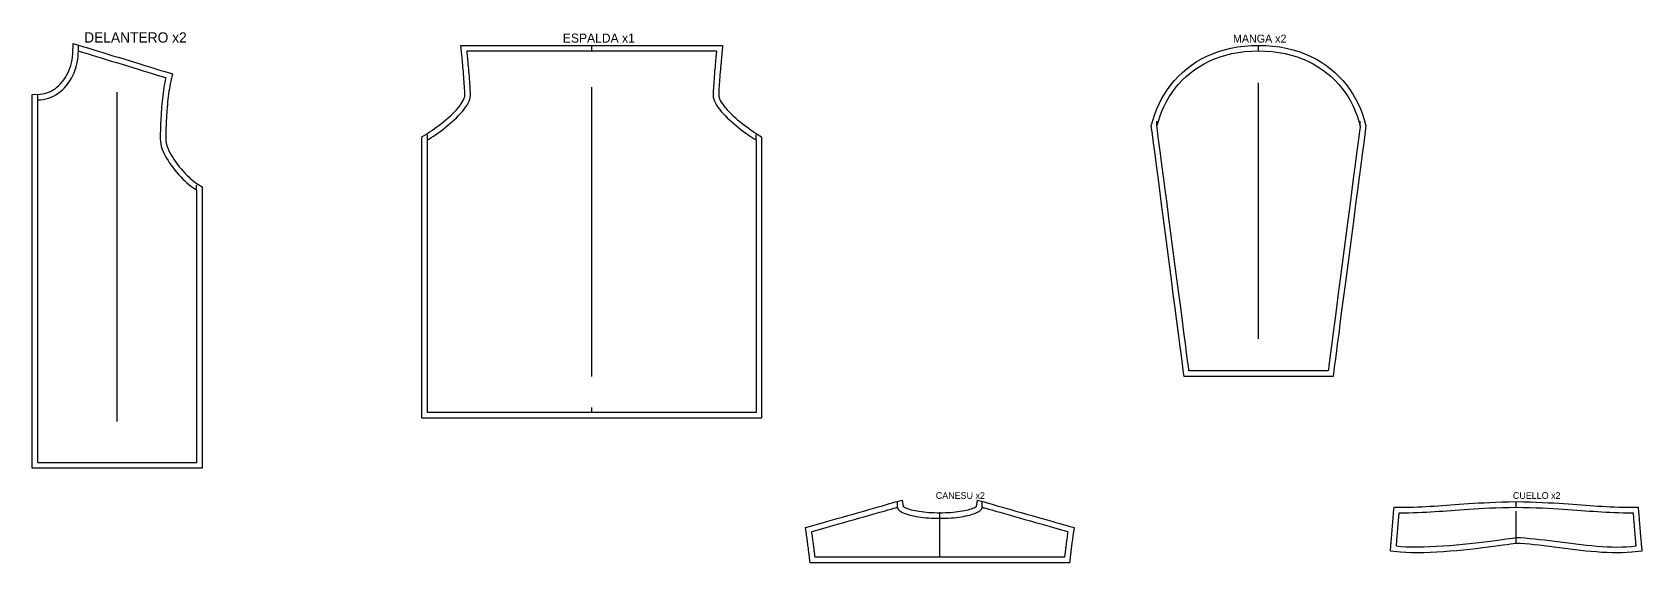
# Model space of a CAD drawing. Header units: centimetres. Extents: x -1 to 554, y -148 to 3.
# Drawn here: x -1 to 288.1, y -92 to 3.4 of the extents above; entities that cross this region are included whole.
import ezdxf

# ---------------------------------------------------------------- set-up
doc = ezdxf.new("R2010")
doc.units = ezdxf.units.CM
for name, color, linetype in [('15_SeamAllowance', 4, 'CONTINUOUS'), ('1_Boundary', 7, 'CONTINUOUS'), ('4_Notch', 1, 'CONTINUOUS'), ('5_Grainline', 3, 'CONTINUOUS'), ('8_Text', 7, 'CONTINUOUS')]:
    doc.layers.add(name, color=color, linetype=linetype)

msp = doc.modelspace()

# ---------------------------------------------------------------- linework, layer by layer
at = {"layer": '15_SeamAllowance'}
for points in [[(-1, -7.8401), (0.4161, -7.7821), (0.8246, -7.7317), (1.2255, -7.649), (1.6185, -7.5348), (2.0031, -7.3899), (2.3786, -7.2148), (2.7442, -7.0104), (3.099, -6.7773), (3.4417, -6.5165), (3.7713, -6.2287), (4.0863, -5.9148), (4.3857, -5.5761), (4.6681, -5.2135), (4.9321, -4.8282), (5.1767, -4.4213), (5.4003, -3.9943), (5.602, -3.5482), (5.7805, -3.0844), (5.9345, -2.6041), (6.063, -2.1086), (6.1649, -1.5993), (6.239, -1.0772), (6.2843, -0.5438), (6.3374, 1.34), (7.6719, 0.932), (7.9013, 0.8619), (8.267, 0.7501), (8.7553, 0.6007), (9.3527, 0.4181), (10.0455, 0.2063), (10.82, -0.0305), (11.6627, -0.2881), (12.56, -0.5624), (13.498, -0.8493), (14.4634, -1.1444), (15.4424, -1.4437), (16.4214, -1.743), (17.3867, -2.0381), (18.3248, -2.3249), (19.222, -2.5993), (20.0647, -2.8569), (20.8392, -3.0937), (21.532, -3.3055), (22.1294, -3.4881), (22.6178, -3.6374), (22.9835, -3.7493), (23.2129, -3.8194), (24.1738, -4.1132), (23.8819, -5.4481), (23.7944, -5.885), (23.7123, -6.3325), (23.6354, -6.7891), (23.5638, -7.2536), (23.4972, -7.7247), (23.4356, -8.2011), (23.3789, -8.6815), (23.3268, -9.1648), (23.2792, -9.6495), (23.2361, -10.1346), (23.1971, -10.6187), (23.1622, -11.1006), (23.1312, -11.5792), (23.104, -12.0531), (23.0804, -12.5212), (23.0601, -12.9823), (23.0432, -13.435), (23.0293, -13.8783), (23.0183, -14.3109), (23.01, -14.7316), (23.0043, -15.1392), (23.0011, -15.5324), (23.0001, -15.8847), (23.0165, -16.1918), (23.0629, -16.5011), (23.142, -16.8365), (23.2534, -17.1938), (23.3962, -17.569), (23.5687, -17.9581), (23.769, -18.3579), (23.9948, -18.7649), (24.2439, -19.1763), (24.5138, -19.5891), (24.802, -20.0008), (25.106, -20.4087), (25.4232, -20.8105), (25.7511, -21.2036), (26.0872, -21.5857), (26.4287, -21.9544), (26.7729, -22.3075), (27.1173, -22.6425), (27.4589, -22.9572), (27.7948, -23.2493), (28.1218, -23.5162), (28.4367, -23.7555), (28.7354, -23.9648), (29.5, -24.4506), (29.5, -25.2481), (29.5, -25.9641), (29.5, -27.1055), (29.5, -28.6296), (29.5, -30.4941), (29.5, -32.6563), (29.5, -35.0736), (29.5, -37.7037), (29.5, -40.5039), (29.5, -43.4317), (29.5, -46.4446), (29.5, -49.5), (29.5, -52.5554), (29.5, -55.5683), (29.5, -58.4961), (29.5, -61.2963), (29.5, -63.9264), (29.5, -66.3438), (29.5, -68.5059), (29.5, -70.3704), (29.5, -71.8945), (29.5, -73.0359), (29.5, -73.7519), (29.5, -75), (28.3557, -75), (27.9392, -75), (27.2754, -75), (26.3889, -75), (25.3045, -75), (24.0469, -75), (22.6408, -75), (21.1111, -75), (19.4824, -75), (17.7795, -75), (16.0271, -75), (14.25, -75), (12.4729, -75), (10.7205, -75), (9.0176, -75), (7.3889, -75), (5.8592, -75), (4.4531, -75), (3.1955, -75), (2.1111, -75), (1.2246, -75), (0.5608, -75), (0.1443, -75), (-1, -75), (-1, -73.6698), (-1, -72.7171), (-1, -71.1984), (-1, -69.1704), (-1, -66.6895), (-1, -63.8125), (-1, -60.5959), (-1, -57.0963), (-1, -53.3703), (-1, -49.4745), (-1, -45.4656), (-1, -41.4), (-1, -37.3344), (-1, -33.3255), (-1, -29.4297), (-1, -25.7037), (-1, -22.2041), (-1, -18.9875), (-1, -16.1105), (-1, -13.6296), (-1, -11.6016), (-1, -10.0829), (-1, -9.1302)], [(99.5, 1), (99.6134, 1), (99.9407, 1), (100.4625, 1), (101.1593, 1), (102.0116, 1), (103, 1), (104.1051, 1), (105.3074, 1), (106.5875, 1), (107.9259, 1), (109.3032, 1), (110.7, 1), (112.0968, 1), (113.4741, 1), (114.8125, 1), (116.0926, 1), (117.2949, 1), (118.4, 1), (119.3884, 1), (120.2407, 1), (120.9375, 1), (121.4593, 1), (121.7866, 1), (123.0045, 1), (122.8921, -0.1292), (122.8834, -0.2172), (122.8695, -0.3589), (122.8509, -0.55), (122.8282, -0.7862), (122.8018, -1.063), (122.7723, -1.3763), (122.7402, -1.7215), (122.7061, -2.0944), (122.6703, -2.4906), (122.6336, -2.9057), (122.5964, -3.3354), (122.5591, -3.7752), (122.5224, -4.2208), (122.4868, -4.6678), (122.4528, -5.1117), (122.4208, -5.5482), (122.3915, -5.9726), (122.3654, -6.3805), (122.343, -6.7672), (122.3247, -7.1278), (122.3112, -7.4572), (122.3029, -7.7498), (122.3005, -7.9643), (122.3171, -8.1652), (122.3647, -8.3709), (122.453, -8.6162), (122.5842, -8.8939), (122.7577, -9.1972), (122.9711, -9.52), (123.2212, -9.8577), (123.5044, -10.2059), (123.8171, -10.5615), (124.1554, -10.9212), (124.5156, -11.2826), (124.8939, -11.643), (125.2867, -12.0004), (125.6903, -12.3524), (126.1011, -12.697), (126.5153, -13.0323), (126.9293, -13.3562), (127.3397, -13.6668), (127.7425, -13.9622), (128.1343, -14.2404), (128.5113, -14.4996), (128.8697, -14.7376), (129.2054, -14.9526), (130, -15.4407), (130, -16.2481), (130, -16.9641), (130, -18.1055), (130, -19.6296), (130, -21.4941), (130, -23.6563), (130, -26.0736), (130, -28.7037), (130, -31.5039), (130, -34.4317), (130, -37.4446), (130, -40.5), (130, -43.5554), (130, -46.5683), (130, -49.4961), (130, -52.2963), (130, -54.9264), (130, -57.3438), (130, -59.5059), (130, -61.3704), (130, -62.8945), (130, -64.0359), (130, -64.7519), (130, -66), (128.8506, -66), (128.4196, -66), (127.7324, -66), (126.8148, -66), (125.6923, -66), (124.3906, -66), (122.9353, -66), (121.3519, -66), (119.666, -66), (117.9034, -66), (116.0895, -66), (114.25, -66), (112.4105, -66), (110.5966, -66), (108.834, -66), (107.1481, -66), (105.5647, -66), (104.1094, -66), (102.8077, -66), (101.6852, -66), (100.7676, -66), (100.0804, -66), (99.6494, -66), (99.5, -66), (99.3506, -66), (98.9196, -66), (98.2324, -66), (97.3148, -66), (96.1923, -66), (94.8906, -66), (93.4353, -66), (91.8519, -66), (90.166, -66), (88.4034, -66), (86.5895, -66), (84.75, -66), (82.9105, -66), (81.0966, -66), (79.334, -66), (77.6481, -66), (76.0647, -66), (74.6094, -66), (73.3077, -66), (72.1852, -66), (71.2676, -66), (70.5804, -66), (70.1494, -66), (69, -66), (69, -64.7519), (69, -64.0359), (69, -62.8945), (69, -61.3704), (69, -59.5059), (69, -57.3438), (69, -54.9264), (69, -52.2963), (69, -49.4961), (69, -46.5683), (69, -43.5554), (69, -40.5), (69, -37.4446), (69, -34.4317), (69, -31.5039), (69, -28.7037), (69, -26.0736), (69, -23.6563), (69, -21.4941), (69, -19.6296), (69, -18.1055), (69, -16.9641), (69, -16.2481), (69, -15.4407), (69.7946, -14.9526), (70.1303, -14.7376), (70.4887, -14.4996), (70.8657, -14.2404), (71.2575, -13.9622), (71.6603, -13.6668), (72.0707, -13.3562), (72.4847, -13.0323), (72.8989, -12.697), (73.3097, -12.3524), (73.7133, -12.0004), (74.1061, -11.643), (74.4844, -11.2826), (74.8446, -10.9212), (75.1829, -10.5615), (75.4956, -10.2059), (75.7788, -9.8577), (76.0289, -9.52), (76.2423, -9.1972), (76.4158, -8.8939), (76.547, -8.6162), (76.6353, -8.3709), (76.6829, -8.1652), (76.6995, -7.9643), (76.6971, -7.7498), (76.6888, -7.4572), (76.6753, -7.1278), (76.657, -6.7672), (76.6346, -6.3805), (76.6085, -5.9726), (76.5792, -5.5482), (76.5472, -5.1117), (76.5132, -4.6678), (76.4776, -4.2208), (76.4409, -3.7752), (76.4036, -3.3354), (76.3664, -2.9057), (76.3297, -2.4906), (76.2939, -2.0944), (76.2598, -1.7215), (76.2277, -1.3763), (76.1982, -1.063), (76.1718, -0.7862), (76.1491, -0.55), (76.1305, -0.3589), (76.1166, -0.2172), (76.1079, -0.1292), (75.9955, 1), (77.2134, 1), (77.5407, 1), (78.0625, 1), (78.7593, 1), (79.6116, 1), (80.6, 1), (81.7051, 1), (82.9074, 1), (84.1875, 1), (85.5259, 1), (86.9032, 1), (88.3, 1), (89.6968, 1), (91.0741, 1), (92.4125, 1), (93.6926, 1), (94.8949, 1), (96, 1), (96.9884, 1), (97.8407, 1), (98.5375, 1), (99.0593, 1), (99.3866, 1)], [(219.25, 1.0003), (220.5571, 0.9677), (221.8235, 0.8711), (223.0489, 0.7124), (224.2329, 0.4934), (225.3749, 0.216), (226.4745, -0.1178), (227.531, -0.5061), (228.5439, -0.9466), (229.5127, -1.4374), (230.4367, -1.9763), (231.3155, -2.5609), (232.1486, -3.189), (232.9356, -3.8584), (233.676, -4.5665), (234.3696, -5.3112), (235.016, -6.0901), (235.6151, -6.9008), (236.1667, -7.741), (236.6706, -8.6084), (237.1267, -9.5008), (237.5349, -10.4159), (237.8951, -11.3515), (238.2073, -12.3055), (238.5176, -13.4451), (238.4624, -13.8666), (238.3784, -14.5094), (238.2445, -15.5339), (238.0656, -16.9021), (237.8469, -18.5757), (237.5931, -20.5167), (237.3095, -22.6867), (237.0008, -25.0476), (236.6722, -27.5613), (236.3287, -30.1895), (235.9751, -32.894), (235.6166, -35.6368), (235.258, -38.3795), (234.9045, -41.0841), (234.5609, -43.7123), (234.2323, -46.2259), (233.9237, -48.5868), (233.64, -50.7569), (233.3863, -52.6978), (233.1675, -54.3714), (232.9886, -55.7396), (232.8547, -56.7642), (232.7707, -57.4069), (232.6278, -58.5), (231.6234, -58.5), (231.2581, -58.5), (230.6758, -58.5), (229.8981, -58.5), (228.9469, -58.5), (227.8438, -58.5), (226.6104, -58.5), (225.2685, -58.5), (223.8398, -58.5), (222.3461, -58.5), (220.8089, -58.5), (219.25, -58.5), (217.6911, -58.5), (216.1539, -58.5), (214.6602, -58.5), (213.2315, -58.5), (211.8896, -58.5), (210.6563, -58.5), (209.5531, -58.5), (208.6019, -58.5), (207.8242, -58.5), (207.2419, -58.5), (206.8766, -58.5), (205.8722, -58.5), (205.7293, -57.4069), (205.6453, -56.7642), (205.5114, -55.7396), (205.3325, -54.3714), (205.1137, -52.6978), (204.86, -50.7569), (204.5763, -48.5868), (204.2677, -46.2259), (203.9391, -43.7123), (203.5955, -41.0841), (203.242, -38.3795), (202.8834, -35.6368), (202.5249, -32.894), (202.1713, -30.1895), (201.8278, -27.5613), (201.4992, -25.0476), (201.1905, -22.6867), (200.9069, -20.5167), (200.6531, -18.5757), (200.4344, -16.9021), (200.2555, -15.5339), (200.1216, -14.5094), (200.0376, -13.8666), (199.9824, -13.4451), (200.2927, -12.3055), (200.6049, -11.3515), (200.9651, -10.4159), (201.3733, -9.5008), (201.8294, -8.6084), (202.3333, -7.741), (202.8849, -6.9008), (203.484, -6.0901), (204.1304, -5.3112), (204.824, -4.5665), (205.5644, -3.8584), (206.3514, -3.189), (207.1845, -2.5609), (208.0633, -1.9763), (208.9873, -1.4374), (209.9561, -0.9466), (210.969, -0.5061), (212.0255, -0.1178), (213.1251, 0.216), (214.2671, 0.4934), (215.4511, 0.7124), (216.6765, 0.8711), (217.9429, 0.9677)], [(162, -83), (162.5004, -82.9955), (162.9917, -82.9823), (163.4725, -82.9606), (163.9417, -82.9308), (164.3979, -82.8933), (164.8397, -82.8483), (165.266, -82.7963), (165.6752, -82.7376), (166.066, -82.6727), (166.4368, -82.602), (166.7863, -82.526), (167.1126, -82.4454), (167.414, -82.3609), (167.6886, -82.2734), (167.9342, -82.1842), (168.1484, -82.0949), (168.3285, -82.008), (168.4714, -81.9269), (168.5739, -81.8571), (168.6338, -81.8068), (168.6517, -81.7872), (168.6356, -81.8119), (168.6062, -81.8876), (168.7571, -80.7192), (169.9527, -81.0608), (170.1777, -81.1251), (170.5364, -81.2275), (171.0155, -81.3644), (171.6014, -81.5318), (172.281, -81.726), (173.0407, -81.943), (173.8673, -82.1792), (174.7474, -82.4307), (175.6675, -82.6936), (176.6144, -82.9641), (177.5747, -83.2385), (178.535, -83.5128), (179.4819, -83.7834), (180.4021, -84.0463), (181.2821, -84.2977), (182.1087, -84.5339), (182.8685, -84.751), (183.548, -84.9451), (184.134, -85.1126), (184.613, -85.2494), (184.9717, -85.3519), (185.1967, -85.4162), (186.1177, -85.6793), (185.952, -86.7979), (185.915, -87.0526), (185.8783, -87.3112), (185.842, -87.5721), (185.8061, -87.8339), (185.7708, -88.0953), (185.7363, -88.3547), (185.7027, -88.6108), (185.6701, -88.8622), (185.6387, -89.1075), (185.6085, -89.3453), (185.5798, -89.5741), (185.5526, -89.7925), (185.5271, -89.9993), (185.5034, -90.1929), (185.4816, -90.372), (185.462, -90.5351), (185.4445, -90.681), (185.4294, -90.8082), (185.4167, -90.9152), (185.4067, -91.0008), (185.3993, -91.0635), (185.3949, -91.1019), (185.2909, -92), (184.2866, -92), (183.9593, -92), (183.4375, -92), (182.7407, -92), (181.8884, -92), (180.9, -92), (179.7949, -92), (178.5926, -92), (177.3125, -92), (175.9741, -92), (174.5968, -92), (173.2, -92), (171.8032, -92), (170.4259, -92), (169.0875, -92), (167.8074, -92), (166.6051, -92), (165.5, -92), (164.5116, -92), (163.6593, -92), (162.9625, -92), (162.4407, -92), (162.1134, -92), (162, -92), (161.8866, -92), (161.5593, -92), (161.0375, -92), (160.3407, -92), (159.4884, -92), (158.5, -92), (157.3949, -92), (156.1926, -92), (154.9125, -92), (153.5741, -92), (152.1968, -92), (150.8, -92), (149.4032, -92), (148.0259, -92), (146.6875, -92), (145.4074, -92), (144.2051, -92), (143.1, -92), (142.1116, -92), (141.2593, -92), (140.5625, -92), (140.0407, -92), (139.7134, -92), (138.7091, -92), (138.6051, -91.1019), (138.6007, -91.0635), (138.5933, -91.0008), (138.5833, -90.9152), (138.5706, -90.8082), (138.5555, -90.681), (138.538, -90.5351), (138.5184, -90.372), (138.4966, -90.1929), (138.4729, -89.9993), (138.4474, -89.7925), (138.4202, -89.5741), (138.3915, -89.3453), (138.3613, -89.1075), (138.3299, -88.8622), (138.2973, -88.6108), (138.2637, -88.3547), (138.2292, -88.0953), (138.1939, -87.8339), (138.158, -87.5721), (138.1217, -87.3112), (138.085, -87.0526), (138.048, -86.7979), (137.8823, -85.6793), (138.8033, -85.4162), (139.0283, -85.3519), (139.387, -85.2494), (139.866, -85.1126), (140.452, -84.9451), (141.1315, -84.751), (141.8913, -84.5339), (142.7179, -84.2977), (143.5979, -84.0463), (144.5181, -83.7834), (145.465, -83.5128), (146.4253, -83.2385), (147.3856, -82.9641), (148.3325, -82.6936), (149.2526, -82.4307), (150.1327, -82.1792), (150.9593, -81.943), (151.719, -81.726), (152.3986, -81.5318), (152.9845, -81.3644), (153.4636, -81.2275), (153.8223, -81.1251), (154.0473, -81.0608), (155.2429, -80.7192), (155.3938, -81.8876), (155.3644, -81.8119), (155.3483, -81.7872), (155.3662, -81.8068), (155.4261, -81.8571), (155.5286, -81.9269), (155.6715, -82.008), (155.8516, -82.0949), (156.0658, -82.1842), (156.3114, -82.2734), (156.586, -82.3609), (156.8874, -82.4454), (157.2137, -82.526), (157.5632, -82.602), (157.934, -82.6727), (158.3248, -82.7376), (158.734, -82.7963), (159.1603, -82.8483), (159.6021, -82.8933), (160.0583, -82.9308), (160.5275, -82.9606), (161.0083, -82.9823), (161.4996, -82.9955)], [(265.5, -80.9998), (266.8, -81.0283), (268.0095, -81.0622), (269.1526, -81.1011), (270.234, -81.1444), (271.2588, -81.1917), (272.2318, -81.2421), (273.158, -81.2952), (274.0421, -81.3502), (274.889, -81.4066), (275.7036, -81.4638), (276.4908, -81.521), (277.2554, -81.5778), (278.0023, -81.6333), (278.7364, -81.6872), (279.4629, -81.7387), (280.1866, -81.7873), (280.9128, -81.8323), (281.6466, -81.8732), (282.3932, -81.9095), (283.1577, -81.9405), (283.9455, -81.9656), (284.7616, -81.9843), (285.6114, -81.996), (287.4205, -82.0042), (287.4991, -82.9473), (287.5064, -83.035), (287.518, -83.1748), (287.5336, -83.3614), (287.5526, -83.5897), (287.5747, -83.8545), (287.5993, -84.1505), (287.6262, -84.4725), (287.6547, -84.8154), (287.6846, -85.1739), (287.7154, -85.5428), (287.7465, -85.917), (287.7777, -86.2911), (287.8085, -86.66), (287.8383, -87.0185), (287.8669, -87.3614), (287.8938, -87.6834), (287.9184, -87.9795), (287.9405, -88.2442), (287.9595, -88.4725), (287.9751, -88.6591), (287.9867, -88.7989), (287.994, -88.8866), (288.0766, -89.8772), (286.2996, -90.0919), (285.4369, -90.1615), (284.5562, -90.2018), (283.6592, -90.2154), (282.7477, -90.2048), (281.8237, -90.1725), (280.8892, -90.1209), (279.9461, -90.0524), (278.9965, -89.9693), (278.0424, -89.8739), (277.0861, -89.7684), (276.1295, -89.6552), (275.175, -89.5365), (274.2247, -89.4145), (273.2809, -89.2914), (272.3458, -89.1695), (271.4219, -89.051), (270.5114, -88.9381), (269.6167, -88.833), (268.7403, -88.7378), (267.8847, -88.6548), (267.0525, -88.586), (266.2464, -88.5336), (265.5558, -88.5034), (265.5756, -88.5003), (265.3477, -88.5353), (264.9821, -88.5904), (264.4892, -88.6631), (263.8796, -88.751), (263.1636, -88.8515), (262.3518, -88.9622), (261.4544, -89.0806), (260.482, -89.2043), (259.4448, -89.3307), (258.3534, -89.4574), (257.218, -89.5819), (256.049, -89.7018), (254.8568, -89.8146), (253.6515, -89.9177), (252.4434, -90.0087), (251.2427, -90.0851), (250.0593, -90.1445), (248.9033, -90.1841), (247.7843, -90.2014), (246.7116, -90.1938), (245.6942, -90.1583), (244.7401, -90.0917), (242.923, -89.8827), (243.006, -88.8866), (243.0133, -88.7989), (243.0249, -88.6591), (243.0405, -88.4725), (243.0595, -88.2442), (243.0816, -87.9795), (243.1062, -87.6834), (243.1331, -87.3614), (243.1617, -87.0185), (243.1915, -86.66), (243.2223, -86.2911), (243.2535, -85.917), (243.2846, -85.5428), (243.3154, -85.1739), (243.3453, -84.8154), (243.3738, -84.4725), (243.4007, -84.1505), (243.4253, -83.8545), (243.4474, -83.5897), (243.4664, -83.3614), (243.482, -83.1748), (243.4936, -83.035), (243.5009, -82.9473), (243.5795, -82.0042), (245.3886, -81.996), (246.2384, -81.9843), (247.0545, -81.9656), (247.8423, -81.9405), (248.6068, -81.9095), (249.3534, -81.8732), (250.0872, -81.8323), (250.8134, -81.7873), (251.5371, -81.7387), (252.2636, -81.6872), (252.9977, -81.6333), (253.7446, -81.5778), (254.5092, -81.521), (255.2964, -81.4638), (256.111, -81.4066), (256.9579, -81.3502), (257.842, -81.2952), (258.7682, -81.2421), (259.7412, -81.1917), (260.766, -81.1444), (261.8474, -81.1011), (262.9905, -81.0622), (264.2, -81.0283)]]:
    msp.add_lwpolyline(points, close=True, dxfattribs=at)
at = {"layer": '1_Boundary'}
for points in [[(0, -8.8), (0.4979, -8.7796), (0.9871, -8.7193), (1.4664, -8.6204), (1.9348, -8.4843), (2.3912, -8.3122), (2.8345, -8.1056), (3.2634, -7.8658), (3.677, -7.5941), (4.0742, -7.2918), (4.4537, -6.9603), (4.8146, -6.6009), (5.1556, -6.215), (5.4758, -5.8039), (5.7739, -5.3689), (6.0489, -4.9113), (6.2996, -4.4326), (6.525, -3.934), (6.724, -3.4169), (6.8954, -2.8826), (7.0381, -2.3324), (7.151, -1.7677), (7.233, -1.1899), (7.2831, -0.6002), (7.3, 0), (7.3795, -0.0243), (7.6089, -0.0944), (7.9746, -0.2062), (8.463, -0.3556), (9.0603, -0.5382), (9.7531, -0.75), (10.5277, -0.9868), (11.3704, -1.2444), (12.2676, -1.5187), (13.2057, -1.8056), (14.171, -2.1007), (15.15, -2.4), (16.129, -2.6993), (17.0943, -2.9944), (18.0324, -3.2813), (18.9296, -3.5556), (19.7723, -3.8132), (20.5469, -4.05), (21.2397, -4.2618), (21.837, -4.4444), (22.3254, -4.5938), (22.6911, -4.7056), (22.9205, -4.7757), (23, -4.8), (22.9031, -5.2431), (22.8123, -5.6966), (22.7273, -6.1592), (22.6481, -6.6299), (22.5745, -7.1074), (22.5062, -7.5906), (22.4432, -8.0783), (22.3852, -8.5693), (22.332, -9.0623), (22.2836, -9.5564), (22.2396, -10.0501), (22.2, -10.5425), (22.1646, -11.0323), (22.1331, -11.5182), (22.1055, -11.9992), (22.0815, -12.4741), (22.061, -12.9416), (22.0437, -13.4006), (22.0297, -13.85), (22.0185, -14.2884), (22.0102, -14.7148), (22.0044, -15.128), (22.0011, -15.5268), (22, -15.91), (22.0204, -16.2929), (22.0802, -16.6904), (22.1768, -17.1004), (22.3079, -17.5208), (22.4711, -17.9497), (22.6641, -18.385), (22.8844, -18.8247), (23.1296, -19.2667), (23.3975, -19.709), (23.6855, -20.1496), (23.9913, -20.5864), (24.3125, -21.0175), (24.6467, -21.4408), (24.9916, -21.8542), (25.3447, -22.2557), (25.7037, -22.6433), (26.0662, -23.015), (26.4297, -23.3687), (26.7919, -23.7025), (27.1505, -24.0142), (27.5029, -24.3018), (27.8469, -24.5633), (28.1801, -24.7967), (28.5, -25), (28.5, -25.2481), (28.5, -25.9641), (28.5, -27.1055), (28.5, -28.6296), (28.5, -30.4941), (28.5, -32.6563), (28.5, -35.0736), (28.5, -37.7037), (28.5, -40.5039), (28.5, -43.4317), (28.5, -46.4446), (28.5, -49.5), (28.5, -52.5554), (28.5, -55.5683), (28.5, -58.4961), (28.5, -61.2963), (28.5, -63.9264), (28.5, -66.3438), (28.5, -68.5059), (28.5, -70.3704), (28.5, -71.8945), (28.5, -73.0359), (28.5, -73.7519), (28.5, -74), (28.3557, -74), (27.9392, -74), (27.2754, -74), (26.3889, -74), (25.3045, -74), (24.0469, -74), (22.6408, -74), (21.1111, -74), (19.4824, -74), (17.7795, -74), (16.0271, -74), (14.25, -74), (12.4729, -74), (10.7205, -74), (9.0176, -74), (7.3889, -74), (5.8592, -74), (4.4531, -74), (3.1955, -74), (2.1111, -74), (1.2246, -74), (0.5608, -74), (0.1443, -74), (0, -74), (0, -73.6698), (0, -72.7171), (0, -71.1984), (0, -69.1704), (0, -66.6895), (0, -63.8125), (0, -60.5959), (0, -57.0963), (0, -53.3703), (0, -49.4745), (0, -45.4656), (0, -41.4), (0, -37.3344), (0, -33.3255), (0, -29.4297), (0, -25.7037), (0, -22.2041), (0, -18.9875), (0, -16.1105), (0, -13.6296), (0, -11.6016), (0, -10.0829), (0, -9.1302), (0, -8.8)], [(99.5, 0), (99.6134, 0), (99.9407, 0), (100.4625, 0), (101.1593, 0), (102.0116, 0), (103, 0), (104.1051, 0), (105.3074, 0), (106.5875, 0), (107.9259, 0), (109.3032, 0), (110.7, 0), (112.0968, 0), (113.4741, 0), (114.8125, 0), (116.0926, 0), (117.2949, 0), (118.4, 0), (119.3884, 0), (120.2407, 0), (120.9375, 0), (121.4593, 0), (121.7866, 0), (121.9, 0), (121.897, -0.0305), (121.8882, -0.1192), (121.8742, -0.2617), (121.8556, -0.4537), (121.8327, -0.6908), (121.8063, -0.9688), (121.7766, -1.2831), (121.7444, -1.6296), (121.7102, -2.0039), (121.6743, -2.4016), (121.6374, -2.8184), (121.6, -3.25), (121.5626, -3.692), (121.5257, -4.14), (121.4898, -4.5898), (121.4556, -5.037), (121.4234, -5.4773), (121.3938, -5.9063), (121.3673, -6.3196), (121.3444, -6.713), (121.3258, -7.082), (121.3118, -7.4225), (121.303, -7.7299), (121.3, -8), (121.3265, -8.32), (121.4038, -8.6539), (121.5283, -9), (121.6968, -9.3565), (121.9056, -9.7216), (122.1516, -10.0938), (122.4311, -10.4711), (122.7407, -10.8519), (123.0771, -11.2344), (123.4369, -11.6169), (123.8165, -11.9977), (124.2125, -12.375), (124.6216, -12.7471), (125.0402, -13.1123), (125.465, -13.4688), (125.8926, -13.8148), (126.3195, -14.1487), (126.7422, -14.4688), (127.1574, -14.7731), (127.5616, -15.0602), (127.9514, -15.3281), (128.3233, -15.5752), (128.674, -15.7998), (129, -16), (129, -16.2481), (129, -16.9641), (129, -18.1055), (129, -19.6296), (129, -21.4941), (129, -23.6563), (129, -26.0736), (129, -28.7037), (129, -31.5039), (129, -34.4317), (129, -37.4446), (129, -40.5), (129, -43.5554), (129, -46.5683), (129, -49.4961), (129, -52.2963), (129, -54.9264), (129, -57.3438), (129, -59.5059), (129, -61.3704), (129, -62.8945), (129, -64.0359), (129, -64.7519), (129, -65), (128.8506, -65), (128.4196, -65), (127.7324, -65), (126.8148, -65), (125.6923, -65), (124.3906, -65), (122.9353, -65), (121.3519, -65), (119.666, -65), (117.9034, -65), (116.0895, -65), (114.25, -65), (112.4105, -65), (110.5966, -65), (108.834, -65), (107.1481, -65), (105.5647, -65), (104.1094, -65), (102.8077, -65), (101.6852, -65), (100.7676, -65), (100.0804, -65), (99.6494, -65), (99.5, -65), (99.3506, -65), (98.9196, -65), (98.2324, -65), (97.3148, -65), (96.1923, -65), (94.8906, -65), (93.4353, -65), (91.8519, -65), (90.166, -65), (88.4034, -65), (86.5895, -65), (84.75, -65), (82.9105, -65), (81.0966, -65), (79.334, -65), (77.6481, -65), (76.0647, -65), (74.6094, -65), (73.3077, -65), (72.1852, -65), (71.2676, -65), (70.5804, -65), (70.1494, -65), (70, -65), (70, -64.7519), (70, -64.0359), (70, -62.8945), (70, -61.3704), (70, -59.5059), (70, -57.3438), (70, -54.9264), (70, -52.2963), (70, -49.4961), (70, -46.5683), (70, -43.5554), (70, -40.5), (70, -37.4446), (70, -34.4317), (70, -31.5039), (70, -28.7037), (70, -26.0736), (70, -23.6563), (70, -21.4941), (70, -19.6296), (70, -18.1055), (70, -16.9641), (70, -16.2481), (70, -16), (70.326, -15.7998), (70.6767, -15.5752), (71.0486, -15.3281), (71.4384, -15.0602), (71.8426, -14.7731), (72.2578, -14.4688), (72.6805, -14.1487), (73.1074, -13.8148), (73.535, -13.4688), (73.9598, -13.1123), (74.3784, -12.7471), (74.7875, -12.375), (75.1835, -11.9977), (75.5631, -11.6169), (75.9229, -11.2344), (76.2593, -10.8519), (76.5689, -10.4711), (76.8484, -10.0938), (77.0944, -9.7216), (77.3032, -9.3565), (77.4717, -9), (77.5962, -8.6539), (77.6735, -8.32), (77.7, -8), (77.697, -7.7299), (77.6882, -7.4225), (77.6742, -7.082), (77.6556, -6.713), (77.6327, -6.3196), (77.6063, -5.9063), (77.5766, -5.4773), (77.5444, -5.037), (77.5102, -4.5898), (77.4743, -4.14), (77.4374, -3.692), (77.4, -3.25), (77.3626, -2.8184), (77.3257, -2.4016), (77.2898, -2.0039), (77.2556, -1.6296), (77.2234, -1.2831), (77.1937, -0.9688), (77.1673, -0.6908), (77.1444, -0.4537), (77.1258, -0.2617), (77.1118, -0.1192), (77.103, -0.0305), (77.1, 0), (77.2134, 0), (77.5407, 0), (78.0625, 0), (78.7593, 0), (79.6116, 0), (80.6, 0), (81.7051, 0), (82.9074, 0), (84.1875, 0), (85.5259, 0), (86.9032, 0), (88.3, 0), (89.6968, 0), (91.0741, 0), (92.4125, 0), (93.6926, 0), (94.8949, 0), (96, 0), (96.9884, 0), (97.8407, 0), (98.5375, 0), (99.0593, 0), (99.3866, 0), (99.5, 0)], [(219.25, 0), (220.5066, -0.0313), (221.7211, -0.124), (222.8936, -0.2758), (224.0237, -0.4849), (225.1114, -0.7491), (226.1565, -1.0664), (227.1588, -1.4347), (228.1181, -1.852), (229.0344, -2.3162), (229.9075, -2.8252), (230.7371, -3.3772), (231.5231, -3.9698), (232.2655, -4.6012), (232.9639, -5.2692), (233.6183, -5.9719), (234.2285, -6.7071), (234.7944, -7.4728), (235.3157, -8.2669), (235.7924, -9.0875), (236.2242, -9.9324), (236.611, -10.7995), (236.9527, -11.687), (237.2491, -12.5925), (237.5, -13.5143), (237.4709, -13.737), (237.3869, -14.3797), (237.2529, -15.4043), (237.0741, -16.7725), (236.8553, -18.4461), (236.6016, -20.387), (236.3179, -22.5571), (236.0093, -24.918), (235.6807, -27.4316), (235.3371, -30.0598), (234.9835, -32.7644), (234.625, -35.5071), (234.2665, -38.2499), (233.9129, -40.9544), (233.5693, -43.5826), (233.2407, -46.0963), (232.9321, -48.4572), (232.6484, -50.6272), (232.3947, -52.5682), (232.1759, -54.2418), (231.9971, -55.61), (231.8631, -56.6345), (231.7791, -57.2773), (231.75, -57.5), (231.6234, -57.5), (231.2581, -57.5), (230.6758, -57.5), (229.8981, -57.5), (228.9469, -57.5), (227.8438, -57.5), (226.6104, -57.5), (225.2685, -57.5), (223.8398, -57.5), (222.3461, -57.5), (220.8089, -57.5), (219.25, -57.5), (217.6911, -57.5), (216.1539, -57.5), (214.6602, -57.5), (213.2315, -57.5), (211.8896, -57.5), (210.6563, -57.5), (209.5531, -57.5), (208.6019, -57.5), (207.8242, -57.5), (207.2419, -57.5), (206.8766, -57.5), (206.75, -57.5), (206.7209, -57.2773), (206.6369, -56.6345), (206.5029, -55.61), (206.3241, -54.2418), (206.1053, -52.5682), (205.8516, -50.6272), (205.5679, -48.4572), (205.2593, -46.0963), (204.9307, -43.5826), (204.5871, -40.9544), (204.2335, -38.2499), (203.875, -35.5071), (203.5165, -32.7644), (203.1629, -30.0598), (202.8193, -27.4316), (202.4907, -24.918), (202.1821, -22.5571), (201.8984, -20.387), (201.6447, -18.4461), (201.4259, -16.7725), (201.2471, -15.4043), (201.1131, -14.3797), (201.0291, -13.737), (201, -13.5143), (201.2509, -12.5925), (201.5473, -11.687), (201.889, -10.7995), (202.2758, -9.9324), (202.7076, -9.0875), (203.1843, -8.2669), (203.7056, -7.4728), (204.2715, -6.7071), (204.8817, -5.9719), (205.5361, -5.2692), (206.2345, -4.6012), (206.9769, -3.9698), (207.7629, -3.3772), (208.5925, -2.8252), (209.4656, -2.3162), (210.3819, -1.852), (211.3412, -1.4347), (212.3435, -1.0664), (213.3886, -0.7491), (214.4763, -0.4849), (215.6064, -0.2758), (216.7789, -0.124), (217.9934, -0.0313), (219.25, 0)], [(162, -84), (162.5183, -83.9954), (163.0276, -83.9817), (163.5267, -83.9592), (164.0144, -83.9282), (164.4895, -83.8891), (164.9509, -83.8422), (165.3975, -83.7877), (165.8281, -83.7259), (166.2416, -83.6572), (166.6367, -83.5819), (167.0124, -83.5002), (167.3675, -83.4125), (167.7008, -83.3191), (168.0112, -83.2202), (168.2975, -83.1162), (168.5585, -83.0074), (168.7932, -82.8941), (169.0003, -82.7766), (169.1787, -82.6551), (169.3273, -82.5301), (169.4449, -82.4018), (169.5303, -82.2704), (169.5824, -82.1364), (169.6, -82), (169.678, -82.0223), (169.903, -82.0866), (170.2617, -82.1891), (170.7407, -82.3259), (171.3267, -82.4933), (172.0062, -82.6875), (172.766, -82.9046), (173.5926, -83.1407), (174.4727, -83.3922), (175.3928, -83.6551), (176.3397, -83.9256), (177.3, -84.2), (178.2603, -84.4744), (179.2072, -84.7449), (180.1273, -85.0078), (181.0074, -85.2593), (181.834, -85.4954), (182.5938, -85.7125), (183.2733, -85.9067), (183.8593, -86.0741), (184.3383, -86.2109), (184.697, -86.3134), (184.922, -86.3777), (185, -86.4), (184.9625, -86.6529), (184.9252, -86.9106), (184.8881, -87.1719), (184.8514, -87.4352), (184.8152, -87.6992), (184.7797, -87.9625), (184.7449, -88.2237), (184.7111, -88.4815), (184.6783, -88.7344), (184.6467, -88.981), (184.6164, -89.22), (184.5875, -89.45), (184.5602, -89.6696), (184.5345, -89.8773), (184.5107, -90.0719), (184.4889, -90.2519), (184.4691, -90.4159), (184.4516, -90.5625), (184.4363, -90.6904), (184.4236, -90.7981), (184.4135, -90.8844), (184.4061, -90.9477), (184.4015, -90.9867), (184.4, -91), (184.2866, -91), (183.9593, -91), (183.4375, -91), (182.7407, -91), (181.8884, -91), (180.9, -91), (179.7949, -91), (178.5926, -91), (177.3125, -91), (175.9741, -91), (174.5968, -91), (173.2, -91), (171.8032, -91), (170.4259, -91), (169.0875, -91), (167.8074, -91), (166.6051, -91), (165.5, -91), (164.5116, -91), (163.6593, -91), (162.9625, -91), (162.4407, -91), (162.1134, -91), (162, -91), (161.8866, -91), (161.5593, -91), (161.0375, -91), (160.3407, -91), (159.4884, -91), (158.5, -91), (157.3949, -91), (156.1926, -91), (154.9125, -91), (153.5741, -91), (152.1968, -91), (150.8, -91), (149.4032, -91), (148.0259, -91), (146.6875, -91), (145.4074, -91), (144.2051, -91), (143.1, -91), (142.1116, -91), (141.2593, -91), (140.5625, -91), (140.0407, -91), (139.7134, -91), (139.6, -91), (139.5985, -90.9867), (139.5939, -90.9477), (139.5865, -90.8844), (139.5764, -90.7981), (139.5637, -90.6904), (139.5484, -90.5625), (139.5309, -90.4159), (139.5111, -90.2519), (139.4893, -90.0719), (139.4655, -89.8773), (139.4398, -89.6696), (139.4125, -89.45), (139.3836, -89.22), (139.3533, -88.981), (139.3217, -88.7344), (139.2889, -88.4815), (139.2551, -88.2237), (139.2203, -87.9625), (139.1848, -87.6992), (139.1486, -87.4352), (139.1119, -87.1719), (139.0748, -86.9106), (139.0375, -86.6529), (139, -86.4), (139.078, -86.3777), (139.303, -86.3134), (139.6617, -86.2109), (140.1407, -86.0741), (140.7267, -85.9067), (141.4063, -85.7125), (142.166, -85.4954), (142.9926, -85.2593), (143.8727, -85.0078), (144.7928, -84.7449), (145.7397, -84.4744), (146.7, -84.2), (147.6603, -83.9256), (148.6072, -83.6551), (149.5273, -83.3922), (150.4074, -83.1407), (151.234, -82.9046), (151.9938, -82.6875), (152.6733, -82.4933), (153.2593, -82.3259), (153.7383, -82.1891), (154.097, -82.0866), (154.322, -82.0223), (154.4, -82), (154.4176, -82.1364), (154.4697, -82.2704), (154.5551, -82.4018), (154.6727, -82.5301), (154.8213, -82.6551), (154.9997, -82.7766), (155.2068, -82.8941), (155.4415, -83.0074), (155.7025, -83.1162), (155.9888, -83.2202), (156.2992, -83.3191), (156.6325, -83.4125), (156.9876, -83.5002), (157.3633, -83.5819), (157.7584, -83.6572), (158.1719, -83.7259), (158.6025, -83.7877), (159.0491, -83.8422), (159.5105, -83.8891), (159.9856, -83.9282), (160.4733, -83.9592), (160.9724, -83.9817), (161.4817, -83.9954), (162, -84)], [(265.5, -82), (266.7751, -82.028), (267.9786, -82.0617), (269.1155, -82.1004), (270.191, -82.1435), (271.2099, -82.1905), (272.1773, -82.2406), (273.0983, -82.2934), (273.9778, -82.3481), (274.8208, -82.4043), (275.6324, -82.4612), (276.4175, -82.5183), (277.1812, -82.575), (277.9286, -82.6306), (278.6645, -82.6846), (279.394, -82.7363), (280.1222, -82.7852), (280.854, -82.8306), (281.5945, -82.8719), (282.3487, -82.9085), (283.1215, -82.9398), (283.9181, -82.9652), (284.7433, -82.9841), (285.6023, -82.9959), (286.5, -83), (286.5025, -83.0304), (286.5098, -83.1181), (286.5215, -83.2578), (286.537, -83.4444), (286.5561, -83.6727), (286.5781, -83.9375), (286.6028, -84.2335), (286.6296, -84.5556), (286.6582, -84.8984), (286.6881, -85.2569), (286.7188, -85.6259), (286.75, -86), (286.7812, -86.3741), (286.8119, -86.7431), (286.8418, -87.1016), (286.8704, -87.4444), (286.8972, -87.7665), (286.9219, -88.0625), (286.9439, -88.3273), (286.963, -88.5556), (286.9785, -88.7422), (286.9902, -88.8819), (286.9975, -88.9696), (287, -89), (286.1993, -89.0967), (285.3738, -89.1634), (284.5258, -89.2021), (283.6574, -89.2153), (282.771, -89.205), (281.8687, -89.1734), (280.953, -89.1229), (280.0259, -89.0556), (279.0898, -88.9736), (278.147, -88.8793), (277.1996, -88.7749), (276.25, -88.6625), (275.3004, -88.5444), (274.353, -88.4227), (273.4102, -88.2998), (272.4741, -88.1778), (271.547, -88.0589), (270.6313, -87.9453), (269.729, -87.8393), (268.8426, -87.7431), (267.9742, -87.6588), (267.1262, -87.5887), (266.3007, -87.535), (265.5, -87.5), (265.4226, -87.5121), (265.1973, -87.5467), (264.8346, -87.6014), (264.3449, -87.6736), (263.7388, -87.761), (263.0266, -87.8609), (262.2188, -87.9711), (261.3259, -88.0889), (260.3584, -88.2119), (259.3267, -88.3377), (258.2412, -88.4637), (257.1125, -88.5875), (255.951, -88.7066), (254.7671, -88.8186), (253.5713, -88.9209), (252.3741, -89.0111), (251.1859, -89.0867), (250.0172, -89.1453), (248.8784, -89.1844), (247.7801, -89.2014), (246.7326, -89.1939), (245.7465, -89.1595), (244.8321, -89.0957), (244, -89), (244.0025, -88.9696), (244.0098, -88.8819), (244.0215, -88.7422), (244.037, -88.5556), (244.0561, -88.3273), (244.0781, -88.0625), (244.1028, -87.7665), (244.1296, -87.4444), (244.1582, -87.1016), (244.1881, -86.7431), (244.2188, -86.3741), (244.25, -86), (244.2812, -85.6259), (244.3119, -85.2569), (244.3418, -84.8984), (244.3704, -84.5556), (244.3972, -84.2335), (244.4219, -83.9375), (244.4439, -83.6727), (244.463, -83.4444), (244.4785, -83.2578), (244.4902, -83.1181), (244.4975, -83.0304), (244.5, -83), (245.3977, -82.9959), (246.2567, -82.9841), (247.0819, -82.9652), (247.8785, -82.9398), (248.6513, -82.9085), (249.4055, -82.8719), (250.146, -82.8306), (250.8778, -82.7852), (251.606, -82.7363), (252.3355, -82.6846), (253.0714, -82.6306), (253.8187, -82.575), (254.5825, -82.5183), (255.3676, -82.4612), (256.1792, -82.4043), (257.0222, -82.3481), (257.9017, -82.2934), (258.8227, -82.2406), (259.7901, -82.1905), (260.809, -82.1435), (261.8845, -82.1004), (263.0214, -82.0617), (264.2249, -82.028), (265.5, -82)]]:
    msp.add_lwpolyline(points, close=True, dxfattribs=at)
at = {"layer": '4_Notch'}
for p, q in [((7.3, 0), (7.3, 0.9)), ((99.5, 0), (99.5, 0.9)), ((219.25, 0), (219.25, 0.9)), ((0, -8.8), (0, -7.9)), ((201, -13.5143), (201, -12.6143)), ((237.5, -13.5143), (237.5, -12.6143)), ((70, -16), (70, -15.1)), ((129, -16), (129, -15.1)), ((28.5, -25), (28.5, -24.1)), ((99.5, -65), (99.5, -64.1)), ((0, -74), (0, -73.1)), ((154.4, -82), (154.4, -81.1)), ((162, -84), (162, -83.1)), ((169.6, -82), (169.6, -81.1)), ((265.5, -82), (265.5, -81.1)), ((265.5, -87.5), (265.5, -86.6)), ((162, -91), (162, -90.1))]:
    msp.add_line(p, q, dxfattribs=at)
at = {"layer": '5_Grainline'}
for p, q in [((219.25, -51.75), (219.25, -5.75)), ((14.25, -66.6), (14.25, -7.4)), ((99.5, -58.5), (99.5, -6.5)), ((162, -90.1), (162, -82.9)), ((265.5, -88.4937), (265.5, -82.7215))]:
    msp.add_line(p, q, dxfattribs=at)

# ---------------------------------------------------------------- texts
at = {"layer": '8_Text'}
for s, height, p in [('DELANTERO x2', 1.85, (8.33, 1.5)), ('ESPALDA x1', 1.625, (94.3, 1.5)), ('MANGA x2', 1.4375, (214.65, 1.5)), ('CANESU x2', 1.2, (161.28, -80.5)), ('CUELLO x2', 1.2, (264.9228, -80.5))]:
    msp.add_text(s, height=height, dxfattribs=at).set_placement(p)

doc.saveas('drawing.dxf')
